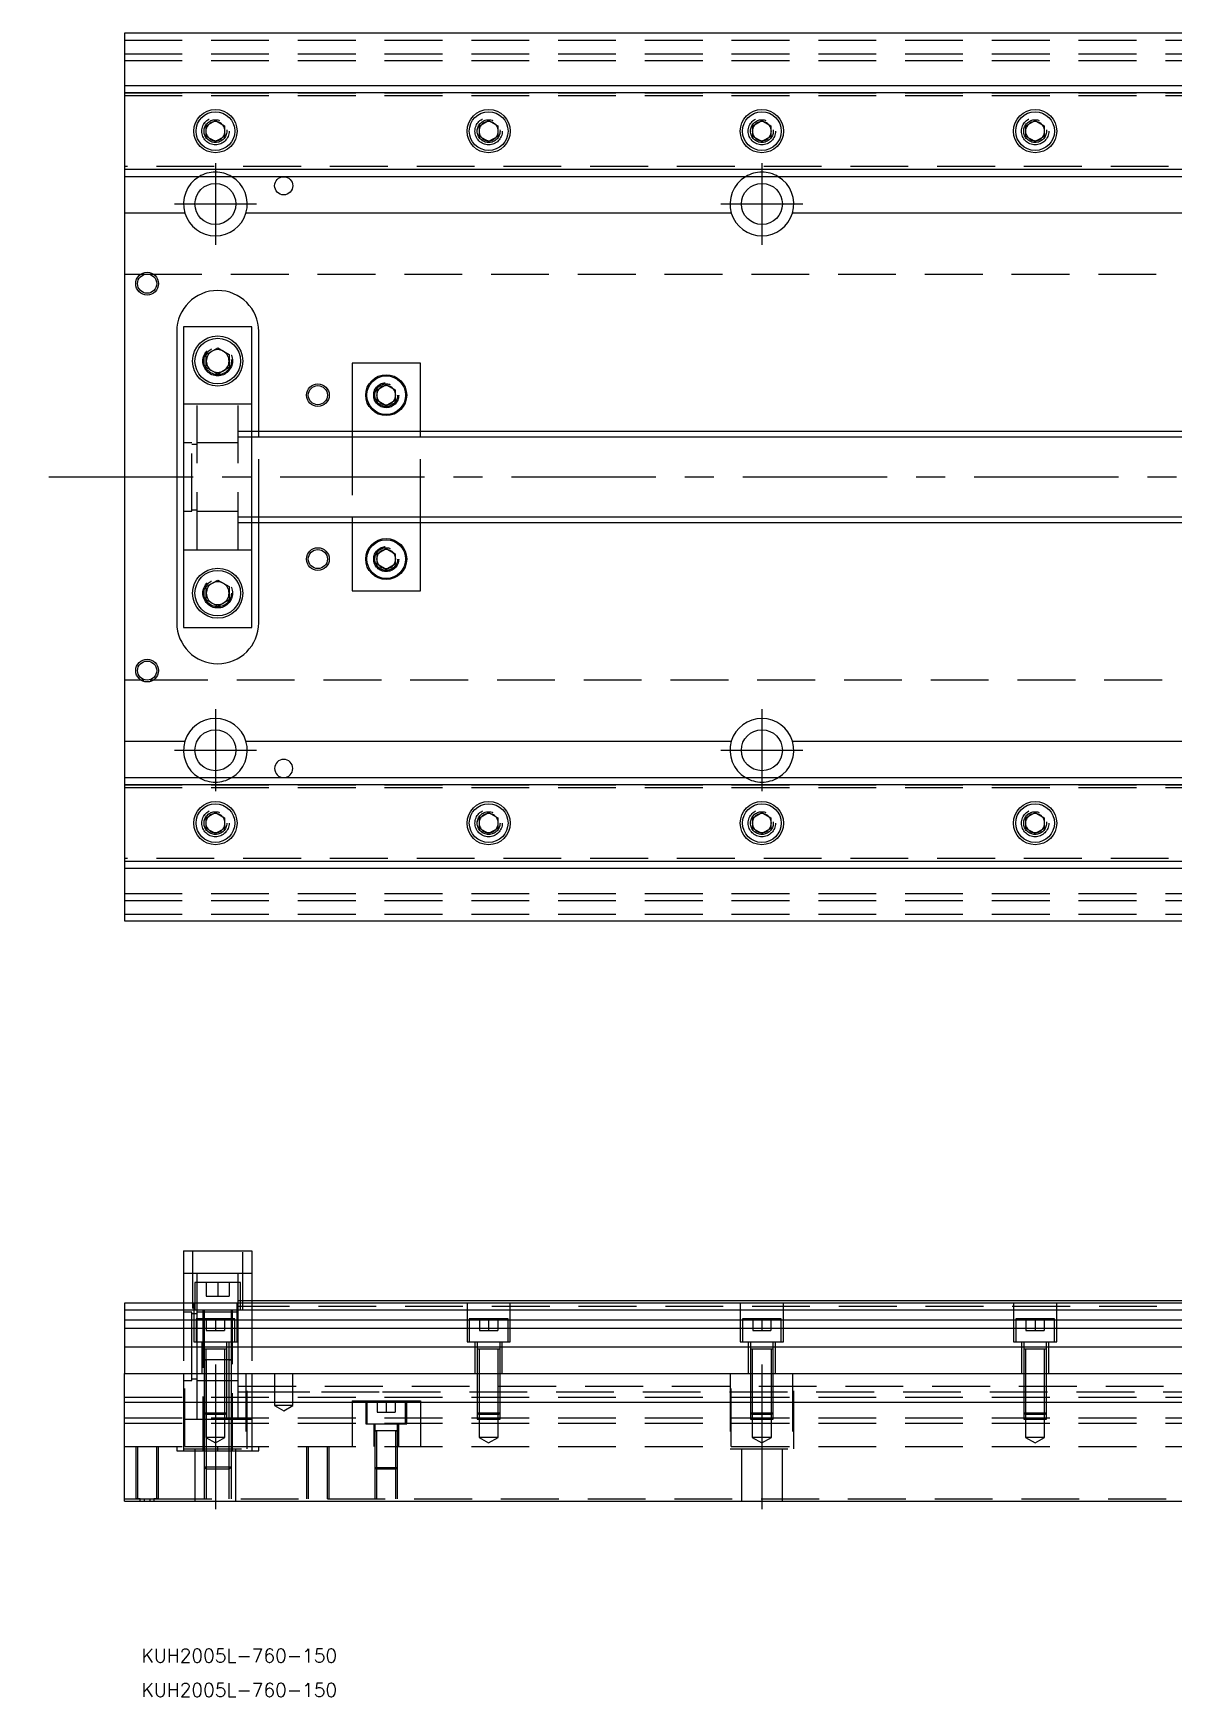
# Model space of a CAD drawing. Extents: x -20 to 992, y -268 to 102.
# Drawn here: x -20 to 230.4, y -267.9 to 97.5 of the extents above; entities that cross this region are included whole.
import ezdxf

# ---------------------------------------------------------------- set-up
doc = ezdxf.new("R2010")
doc.units = 0
doc.linetypes.add('CENTER', pattern=[50.8, 31.75, -6.35, 6.35, -6.35])
doc.linetypes.add('DASHED', pattern=[19.05, 12.7, -6.35])
doc.layers.get('0').update_dxf_attribs({"linetype": 'CONTINUOUS'})
doc.layers.add('CENTER', color=1, linetype='CENTER')
doc.styles.get("Standard").update_dxf_attribs({"font": 'txt.shx', "height": 3, "bigfont": 'bigfont.shx'})

# ---------------------------------------------------------------- blocks, each defined once
blk = doc.blocks.new('*U2')
at = {"color": 7, "linetype": 'CONTINUOUS'}
blk.add_text('KUH2005L-760-150', height=3, dxfattribs=at).set_placement((3.79, -267.91))
blk = doc.blocks.new('*U3')
at = {"color": 7, "linetype": 'CONTINUOUS'}
blk.add_text('KUH2005L-760-150', height=3, dxfattribs=at).set_placement((3.79, -260.38))

msp = doc.modelspace()

# ---------------------------------------------------------------- linework, layer by layer
at = {"color": 7, "linetype": 'CONTINUOUS'}
for p, q in [((0, 97.5), (0, 86)), ((305, 97.5), (0, 97.5)), ((0, 86), (0, 84.460392)), ((0, 86), (305, 86)), ((0, 84.460392), (0, 67.539608)), ((0, 84.460392), (305, 84.460392)), ((18, 77.1547), (20, 78.309402)), ((18, 74.8453), (18, 77.1547)), ((20, 78.309402), (22, 77.1547)), ((22, 77.1547), (22, 74.8453)), ((78, 77.1547), (80, 78.309402)), ((78, 74.8453), (78, 77.1547)), ((80, 78.309402), (82, 77.1547)), ((82, 77.1547), (82, 74.8453)), ((138, 77.1547), (140, 78.309402)), ((138, 74.8453), (138, 77.1547)), ((140, 78.309402), (142, 77.1547)), ((142, 77.1547), (142, 74.8453)), ((198, 77.1547), (200, 78.309402)), ((198, 74.8453), (198, 77.1547)), ((200, 78.309402), (202, 77.1547)), ((202, 77.1547), (202, 74.8453)), ((20, 73.690598), (18, 74.8453)), ((22, 74.8453), (20, 73.690598)), ((80, 73.690598), (78, 74.8453)), ((82, 74.8453), (80, 73.690598)), ((140, 73.690598), (138, 74.8453)), ((142, 74.8453), (140, 73.690598)), ((200, 73.690598), (198, 74.8453)), ((202, 74.8453), (200, 73.690598)), ((305, 67.539608), (0, 67.539608)), ((0, 67.539608), (0, 66)), ((305, 66), (0, 66)), ((0, 66), (0, 58)), ((13.291796, 58), (0, 58)), ((0, 58), (0, -58)), ((133.291796, 58), (26.708204, 58)), ((253.291796, 58), (146.708204, 58)), ((28, 33), (13, 33)), ((13, 33), (13, -33)), ((28, -33), (28, 33)), ((11.5, 32), (11.5, -32)), ((29.5, 10), (29.5, 32)), ((18, 26.943376), (20.5, 28.386752)), ((18, 24.056624), (18, 26.943376)), ((20.5, 28.386752), (23, 26.943376)), ((23, 26.943376), (23, 24.056624)), ((20.5, 22.613248), (18, 24.056624)), ((23, 24.056624), (20.5, 22.613248)), ((50, 25), (50, 10)), ((65, 25), (50, 25)), ((65, 10), (65, 25)), ((55.5, 19.1547), (57.5, 20.309402)), ((55.5, 16.8453), (55.5, 19.1547)), ((57.5, 20.309402), (59.5, 19.1547)), ((59.5, 19.1547), (59.5, 16.8453)), ((57.5, 15.690598), (55.5, 16.8453)), ((59.5, 16.8453), (57.5, 15.690598)), ((305, 10), (28, 10)), ((28, -10), (305, -10)), ((29.5, -32), (29.5, -10)), ((50, -10), (50, -25)), ((65, -25), (65, -10)), ((55.5, -16.8453), (57.5, -15.690598)), ((55.5, -19.1547), (55.5, -16.8453)), ((57.5, -15.690598), (59.5, -16.8453)), ((59.5, -16.8453), (59.5, -19.1547)), ((57.5, -20.309402), (55.5, -19.1547)), ((59.5, -19.1547), (57.5, -20.309402)), ((18, -24.056624), (20.5, -22.613248)), ((18, -26.943376), (18, -24.056624)), ((20.5, -22.613248), (23, -24.056624)), ((23, -24.056624), (23, -26.943376)), ((50, -25), (65, -25)), ((20.5, -28.386752), (18, -26.943376)), ((23, -26.943376), (20.5, -28.386752)), ((13, -33), (28, -33)), ((0, -58), (0, -66)), ((0, -58), (13.291796, -58)), ((26.708204, -58), (133.291796, -58)), ((146.708204, -58), (253.291796, -58)), ((0, -66), (0, -67.539608)), ((0, -66), (305, -66)), ((0, -67.539608), (305, -67.539608)), ((0, -67.539608), (0, -84.460392)), ((18, -74.8453), (20, -73.690598)), ((18, -77.1547), (18, -74.8453)), ((20, -73.690598), (22, -74.8453)), ((22, -74.8453), (22, -77.1547)), ((78, -74.8453), (80, -73.690598)), ((78, -77.1547), (78, -74.8453)), ((80, -73.690598), (82, -74.8453)), ((82, -74.8453), (82, -77.1547)), ((138, -74.8453), (140, -73.690598)), ((138, -77.1547), (138, -74.8453)), ((140, -73.690598), (142, -74.8453)), ((142, -74.8453), (142, -77.1547)), ((198, -74.8453), (200, -73.690598)), ((198, -77.1547), (198, -74.8453)), ((200, -73.690598), (202, -74.8453)), ((202, -74.8453), (202, -77.1547)), ((20, -78.309402), (18, -77.1547)), ((22, -77.1547), (20, -78.309402)), ((80, -78.309402), (78, -77.1547)), ((82, -77.1547), (80, -78.309402)), ((140, -78.309402), (138, -77.1547)), ((142, -77.1547), (140, -78.309402)), ((200, -78.309402), (198, -77.1547)), ((202, -77.1547), (200, -78.309402)), ((305, -84.460392), (0, -84.460392)), ((0, -84.460392), (0, -86)), ((305, -86), (0, -86)), ((0, -86), (0, -97.5)), ((0, -97.5), (305, -97.5)), ((13, -169.93), (28, -169.93)), ((13, -169.93), (13, -181.43)), ((28, -169.93), (28, -181.43)), ((0, -181.43), (0, -182.969608)), ((305.5, -181.43), (0, -181.43)), ((305.5, -180.93), (28, -180.93)), ((305.5, -182.969608), (0, -182.969608)), ((0, -182.969608), (0, -185.090392)), ((0, -185.090392), (305.5, -185.090392)), ((0, -185.090392), (0, -187.000532)), ((305.5, -187.000532), (0, -187.000532)), ((0, -187.000532), (0, -191.111934)), ((0, -191.111934), (0, -196.93)), ((305.5, -191.111934), (0, -191.111934)), ((0, -196.93), (760, -196.93)), ((0, -203.23), (0, -196.93)), ((17.9, -193.93), (17.499994, -193.93)), ((22.5, -193.93), (22.1, -193.93)), ((23.500006, -193.93), (22.5, -193.93)), ((0, -203.23), (760, -203.23)), ((0, -206.63), (0, -203.23)), ((0, -224.93), (0, -206.63)), ((0, -224.93), (760, -224.93))]:
    msp.add_line(p, q, dxfattribs=at)
at = {"color": 3, "linetype": 'DASHED'}
for p, q in [((0, 96), (760, 96)), ((0, 93), (760, 93)), ((0, 91.5), (760, 91.5)), ((0, 84.403994), (305.5, 84.403994)), ((0, 83.8), (305.5, 83.8)), ((22.483582, 76.286038), (22.5, 76)), ((82.483582, 76.286038), (82.5, 76)), ((142.483582, 76.286038), (142.5, 76)), ((202.483582, 76.286038), (202.5, 76)), ((305.5, 68.2), (0, 68.2)), ((305.5, 67.596006), (0, 67.596006)), ((4.359688, 44.5), (0, 44.5)), ((760, 44.5), (5.640312, 44.5)), ((23.477798, 25.864306), (23.5, 25.5)), ((16, 16), (13, 16)), ((16, -16), (16, 16)), ((25, 16), (16, 16)), ((25, -16), (25, 16)), ((28, 16), (25, 16)), ((55, 18), (55.012884, 18.253488)), ((14.85, 7.5), (13, 7.5)), ((14.85, -7.5), (14.85, 7.5)), ((25, 7.5), (16, 7.5)), ((28, 10), (25, 10)), ((28, 8.75), (25, 8.75)), ((29.5, 8.75), (29.5, 10)), ((29.5, -8.75), (29.5, 8.75)), ((50, 10), (50, 8.75)), ((50, 8.75), (50, -8.75)), ((65, 8.75), (65, 10)), ((65, -8.75), (65, 8.75)), ((16, 7.15), (14.85, 7.15)), ((14.85, -7.15), (16, -7.15)), ((13, -7.5), (14.85, -7.5)), ((16, -7.5), (25, -7.5)), ((25, -8.75), (28, -8.75)), ((25, -10), (28, -10)), ((29.5, -10), (29.5, -8.75)), ((50, -8.75), (50, -10)), ((65, -10), (65, -8.75)), ((13, -16), (16, -16)), ((16, -16), (25, -16)), ((25, -16), (28, -16)), ((55, -18), (55.012884, -17.746512)), ((17.5, -25.5), (17.520026, -25.153944)), ((0, -44.5), (4.359688, -44.5)), ((5.640312, -44.5), (760, -44.5)), ((0, -67.596006), (305.5, -67.596006)), ((0, -68.2), (305.5, -68.2)), ((17.5, -76), (17.534018, -75.588984)), ((77.5, -76), (77.534018, -75.588984)), ((142.483582, -75.713962), (142.5, -76)), ((202.483582, -75.713962), (202.5, -76)), ((305.5, -83.8), (0, -83.8)), ((305.5, -84.403994), (0, -84.403994)), ((0, -91.5), (760, -91.5)), ((0, -93), (760, -93)), ((0, -96), (760, -96)), ((15, -169.93), (15, -182.93)), ((26, -182.93), (26, -169.93)), ((16, -174.93), (13, -174.93)), ((16, -176.93), (16, -174.93)), ((25, -174.93), (16, -174.93)), ((25, -176.93), (25, -174.93)), ((28, -174.93), (25, -174.93)), ((25.5, -176.93), (15.5, -176.93)), ((15.5, -176.93), (15.5, -181.43)), ((16, -181.43), (16, -176.93)), ((18, -176.93), (18, -179.93)), ((20.5, -176.93), (20.5, -179.93)), ((23, -176.93), (23, -179.93)), ((25, -181.43), (25, -176.93)), ((25.5, -181.43), (25.5, -176.93)), ((13, -181.43), (13, -196.93)), ((15.25, -181.43), (15.25, -189.93)), ((15.5, -181.43), (15.5, -182.93)), ((16, -182.969608), (16, -181.43)), ((18, -179.93), (20.5, -179.93)), ((20.5, -179.93), (23, -179.93)), ((24.75, -189.93), (24.75, -181.43)), ((25.5, -180.93), (25, -180.93)), ((25, -182.969608), (25, -181.43)), ((703, -182.18), (25, -182.18)), ((28, -180.93), (25.5, -180.93)), ((25.5, -182.93), (25.5, -181.43)), ((28, -181.43), (28, -196.93)), ((75.25, -181.43), (75.25, -189.93)), ((84.75, -189.93), (84.75, -181.43)), ((135.25, -181.43), (135.25, -189.93)), ((144.75, -189.93), (144.75, -181.43)), ((195.25, -181.43), (195.25, -189.93)), ((204.75, -189.93), (204.75, -181.43)), ((14.85, -183.43), (13, -183.43)), ((14.85, -190.93), (14.85, -183.43)), ((16, -183.78), (14.85, -183.78)), ((15, -182.93), (26, -182.93)), ((24.25, -184.93), (15.75, -184.93)), ((15.75, -184.93), (15.75, -189.93)), ((16, -184.93), (16, -182.969608)), ((17.5, -183.43), (16, -183.43)), ((16, -189.93), (16, -184.93)), ((17.25, -182.93), (17.25, -213.93)), ((17.5, -182.93), (17.5, -184.93)), ((23.5, -183.43), (17.5, -183.43)), ((17.5, -184.93), (17.5, -189.93)), ((18, -184.93), (18, -187.43)), ((20, -184.93), (20, -187.43)), ((22, -184.93), (22, -187.43)), ((23.5, -184.93), (23.5, -182.93)), ((25, -183.43), (23.5, -183.43)), ((23.5, -189.93), (23.5, -184.93)), ((23.75, -213.93), (23.75, -182.93)), ((24.25, -189.93), (24.25, -184.93)), ((25, -190.93), (25, -182.969608)), ((84.25, -184.93), (75.75, -184.93)), ((75.75, -184.93), (75.75, -189.93)), ((78, -184.93), (78, -187.43)), ((80, -184.93), (80, -187.43)), ((82, -184.93), (82, -187.43)), ((84.25, -189.93), (84.25, -184.93)), ((144.25, -184.93), (135.75, -184.93)), ((135.75, -184.93), (135.75, -189.93)), ((138, -184.93), (138, -187.43)), ((140, -184.93), (140, -187.43)), ((142, -184.93), (142, -187.43)), ((144.25, -189.93), (144.25, -184.93)), ((204.25, -184.93), (195.75, -184.93)), ((195.75, -184.93), (195.75, -189.93)), ((198, -184.93), (198, -187.43)), ((200, -184.93), (200, -187.43)), ((202, -184.93), (202, -187.43)), ((204.25, -189.93), (204.25, -184.93)), ((15.25, -189.93), (24.75, -189.93)), ((16, -190.93), (16, -189.93)), ((17, -189.93), (17, -196.93)), ((17.5, -189.93), (17.5, -191.53)), ((18, -187.43), (20, -187.43)), ((20, -187.43), (22, -187.43)), ((22.5, -191.53), (22.5, -189.93)), ((23, -196.93), (23, -189.93)), ((23.5, -193.93), (23.5, -189.93)), ((75.25, -189.93), (84.75, -189.93)), ((77, -189.93), (77, -196.93)), ((77.5, -189.93), (77.5, -191.53)), ((78, -187.43), (80, -187.43)), ((80, -187.43), (82, -187.43)), ((82.5, -191.53), (82.5, -189.93)), ((83, -196.93), (83, -189.93)), ((135.25, -189.93), (144.75, -189.93)), ((137, -189.93), (137, -196.93)), ((137.5, -189.93), (137.5, -191.53)), ((138, -187.43), (140, -187.43)), ((140, -187.43), (142, -187.43)), ((142.5, -191.53), (142.5, -189.93)), ((143, -196.93), (143, -189.93)), ((195.25, -189.93), (204.75, -189.93)), ((197, -189.93), (197, -196.93)), ((197.5, -189.93), (197.5, -191.53)), ((198, -187.43), (200, -187.43)), ((200, -187.43), (202, -187.43)), ((202.5, -191.53), (202.5, -189.93)), ((203, -196.93), (203, -189.93)), ((14.85, -196.93), (14.85, -190.93)), ((16, -196.93), (16, -190.93)), ((17.5, -191.525), (17.5, -191.53)), ((17.757468, -191.53), (17.5, -191.53)), ((17.5, -191.53), (17.5, -191.535)), ((17.5, -191.53), (17.5, -196.92998)), ((22.242552, -191.53), (17.757468, -191.53)), ((17.9, -191.53), (17.9, -196.92998)), ((22.1, -196.92998), (22.1, -191.53)), ((22.5, -191.53), (22.242552, -191.53)), ((22.5, -191.53), (22.5, -191.525)), ((22.5, -191.535), (22.5, -191.53)), ((22.5, -196.92998), (22.5, -191.53)), ((25, -196.93), (25, -190.93)), ((77.5, -191.525), (77.5, -191.53)), ((77.757468, -191.53), (77.5, -191.53)), ((77.5, -191.53), (77.5, -191.535)), ((77.5, -191.53), (77.5, -196.92998)), ((82.242552, -191.53), (77.757468, -191.53)), ((77.9, -191.53), (77.9, -196.92998)), ((82.1, -196.92998), (82.1, -191.53)), ((82.5, -191.53), (82.242552, -191.53)), ((82.5, -191.53), (82.5, -191.525)), ((82.5, -191.535), (82.5, -191.53)), ((82.5, -196.92998), (82.5, -191.53)), ((137.5, -191.525), (137.5, -191.53)), ((137.757468, -191.53), (137.5, -191.53)), ((137.5, -191.53), (137.5, -191.535)), ((137.5, -191.53), (137.5, -196.92998)), ((142.242552, -191.53), (137.757468, -191.53)), ((137.9, -191.53), (137.9, -196.92998)), ((142.1, -196.92998), (142.1, -191.53)), ((142.5, -191.53), (142.242552, -191.53)), ((142.5, -191.53), (142.5, -191.525)), ((142.5, -191.535), (142.5, -191.53)), ((142.5, -196.92998), (142.5, -191.53)), ((197.5, -191.525), (197.5, -191.53)), ((197.757468, -191.53), (197.5, -191.53)), ((197.5, -191.53), (197.5, -191.535)), ((197.5, -191.53), (197.5, -196.92998)), ((202.242552, -191.53), (197.757468, -191.53)), ((197.9, -191.53), (197.9, -196.92998)), ((202.1, -196.92998), (202.1, -191.53)), ((202.5, -191.53), (202.242552, -191.53)), ((202.5, -191.53), (202.5, -191.525)), ((202.5, -191.535), (202.5, -191.53)), ((202.5, -196.92998), (202.5, -191.53)), ((13, -196.93), (13, -203.23)), ((13, -196.93), (13, -213.43)), ((13.291796, -212.93), (13.291796, -196.93)), ((14.85, -198.43), (14.85, -196.93)), ((16, -203.23), (16, -196.93)), ((17.5, -193.93), (17.84965, -193.93)), ((17.849602, -193.93), (17.5, -193.93)), ((17.5, -196.93), (17.5, -203.23)), ((17.500006, -196.93), (17.500006, -203.23)), ((17.899998, -193.93), (17.849602, -193.93)), ((22.10048, -193.93), (17.899998, -193.93)), ((17.9, -196.93), (17.9, -203.23)), ((18, -193.93), (18, -196.92998)), ((18, -196.93), (18, -203.93)), ((22.1, -203.23), (22.1, -196.93)), ((22.500272, -193.93), (22.10048, -193.93)), ((22.499994, -203.23), (22.499994, -196.93)), ((22.5, -203.23), (22.5, -196.93)), ((23.15035, -193.93), (22.500272, -193.93)), ((23, -203.23), (23, -196.93002)), ((23.150204, -193.93), (23.5, -193.93)), ((23.5, -193.93), (23.15035, -193.93)), ((23.5, -193.93), (23.5, -193.925)), ((23.5, -196.93), (23.5, -193.93)), ((23.5, -193.935), (23.5, -193.93)), ((23.5, -203.23), (23.5, -196.93)), ((25, -203.23), (25, -196.93)), ((26.708204, -196.93), (26.708204, -212.93)), ((27, -213.43), (27, -196.93)), ((28, -196.93), (28, -203.23)), ((33, -196.93), (33, -203.93)), ((37, -203.93), (37, -196.93)), ((77.5, -196.93), (77.5, -203.23)), ((77.500006, -196.93), (77.500006, -203.23)), ((77.9, -196.93), (77.9, -203.23)), ((82.1, -203.23), (82.1, -196.93)), ((82.499994, -203.23), (82.499994, -196.93)), ((82.5, -203.23), (82.5, -196.93)), ((133, -196.93), (133, -213.43)), ((133.291796, -212.93), (133.291796, -196.93)), ((137.5, -196.93), (137.5, -203.23)), ((137.500006, -196.93), (137.500006, -203.23)), ((137.9, -196.93), (137.9, -203.23)), ((142.1, -203.23), (142.1, -196.93)), ((142.499994, -203.23), (142.499994, -196.93)), ((142.5, -203.23), (142.5, -196.93)), ((146.708204, -196.93), (146.708204, -212.93)), ((147, -213.43), (147, -196.93)), ((197.5, -196.93), (197.5, -203.23)), ((197.500006, -196.93), (197.500006, -203.23)), ((197.9, -196.93), (197.9, -203.23)), ((202.1, -203.23), (202.1, -196.93)), ((202.499994, -203.23), (202.499994, -196.93)), ((202.5, -203.23), (202.5, -196.93)), ((13, -198.43), (14.85, -198.43)), ((14.85, -198.08), (16, -198.08)), ((16, -198.43), (17.5, -198.43)), ((17.5, -198.43), (17.9, -198.43)), ((17.9, -198.43), (18, -198.43)), ((18, -198.43), (22.1, -198.43)), ((22.1, -198.43), (22.5, -198.43)), ((22.5, -198.43), (23, -198.43)), ((23, -198.43), (23.5, -198.43)), ((23.5, -198.43), (25, -198.43)), ((25, -199.68), (703, -199.68)), ((25, -200.93), (28, -200.93)), ((28, -200.93), (43.291796, -200.93)), ((43.291796, -200.93), (56.708204, -200.93)), ((56.708204, -200.93), (345, -200.93)), ((77.5, -200.93), (77.9, -200.93)), ((77.9, -200.93), (82.1, -200.93)), ((82.1, -200.93), (82.5, -200.93)), ((137.5, -200.93), (137.9, -200.93)), ((137.9, -200.93), (142.1, -200.93)), ((142.1, -200.93), (142.5, -200.93)), ((197.5, -200.93), (197.9, -200.93)), ((197.9, -200.93), (202.1, -200.93)), ((202.1, -200.93), (202.5, -200.93)), ((0, -202.08), (760, -202.08)), ((13, -203.23), (13, -206.63)), ((16, -206.63), (16, -203.23)), ((17.5, -203.23), (17.5, -205.53)), ((17.500006, -203.23), (17.500006, -205.530006)), ((17.9, -203.23), (17.9, -205.93)), ((18, -203.93002), (18, -205.93)), ((22.1, -205.93), (22.1, -203.23)), ((22.499994, -205.530006), (22.499994, -203.23)), ((22.5, -205.53), (22.5, -203.23)), ((23, -206.63), (23, -203.23)), ((23.5, -206.63), (23.5, -203.23)), ((25, -206.63), (25, -203.23)), ((28, -203.23), (28, -206.63)), ((37, -203.93), (33, -203.93)), ((37, -203.93), (33, -203.93)), ((33, -203.93), (35, -205.0847)), ((35, -205.0847), (37, -203.93)), ((35, -205.0847), (37, -203.93)), ((50, -202.93), (56.708204, -202.93)), ((50, -202.93), (50, -203.23)), ((50, -203.23), (50, -206.63)), ((53, -202.93), (53, -207.93)), ((53.25, -202.93), (53.25, -203.23)), ((53.25, -203.23), (53.25, -206.63)), ((55.5, -202.93), (55.5, -205.43)), ((56.708204, -202.93), (65, -202.93)), ((57.5, -202.93), (57.5, -205.43)), ((59.5, -202.93), (59.5, -205.43)), ((61.75, -203.23), (61.75, -202.93)), ((61.75, -206.63), (61.75, -203.23)), ((62, -207.93), (62, -202.93)), ((65, -202.93), (65, -203.23)), ((65, -203.23), (65, -206.63)), ((77.5, -203.23), (77.5, -205.53)), ((77.500006, -203.23), (77.500006, -205.530006)), ((77.9, -203.23), (77.9, -205.93)), ((82.1, -205.93), (82.1, -203.23)), ((82.499994, -205.530006), (82.499994, -203.23)), ((82.5, -205.53), (82.5, -203.23)), ((137.5, -203.23), (137.5, -205.53)), ((137.500006, -203.23), (137.500006, -205.530006)), ((137.9, -203.23), (137.9, -205.93)), ((142.1, -205.93), (142.1, -203.23)), ((142.499994, -205.530006), (142.499994, -203.23)), ((142.5, -205.53), (142.5, -203.23)), ((197.5, -203.23), (197.5, -205.53)), ((197.500006, -203.23), (197.500006, -205.530006)), ((197.9, -203.23), (197.9, -205.93)), ((202.1, -205.93), (202.1, -203.23)), ((202.499994, -205.530006), (202.499994, -203.23)), ((202.5, -205.53), (202.5, -203.23)), ((0, -206.63), (760, -206.63)), ((0, -207.78), (760, -207.78)), ((13, -206.63), (13, -213.93)), ((13, -206.93), (16, -206.93)), ((16, -206.93), (16, -206.63)), ((16, -206.93), (17.500006, -206.93)), ((17.5, -205.53), (22.5, -205.53)), ((17.5, -205.53), (17.9, -205.93)), ((17.5, -206.93002), (17.5, -213.92998)), ((17.500006, -205.53002), (17.500006, -206.63)), ((17.500006, -206.63), (17.500006, -206.93)), ((17.500006, -206.93), (22.499994, -206.93)), ((22.1, -205.93), (17.9, -205.93)), ((17.9, -205.93002), (17.9, -206.93)), ((17.9, -206.93), (17.9, -210.93)), ((18, -205.93), (18, -206.63)), ((18, -206.63), (18, -206.93)), ((18, -206.93), (18, -213.92998)), ((22.1, -205.93), (22.5, -205.53)), ((22.1, -206.93), (22.1, -205.93002)), ((22.1, -210.93), (22.1, -206.93)), ((22.499994, -206.63), (22.499994, -205.53002)), ((22.499994, -206.93), (22.499994, -206.63)), ((22.499994, -206.93), (23, -206.93)), ((23, -213.92998), (23, -206.63)), ((23, -206.93), (23.5, -206.93)), ((23.5, -213.92998), (23.5, -206.63)), ((23.5, -206.93), (25, -206.93)), ((25, -206.93), (25, -206.63)), ((25, -206.93), (28, -206.93)), ((28, -206.63), (28, -213.93)), ((50, -206.63), (50, -212.93)), ((53, -207.93), (62, -207.93)), ((53.25, -206.63), (53.25, -207.93)), ((54.75, -207.93), (54.75, -212.93)), ((55, -207.93), (55, -209.53)), ((55.5, -205.43), (57.5, -205.43)), ((57.5, -205.43), (59.5, -205.43)), ((60, -209.53), (60, -207.93)), ((60.25, -212.93), (60.25, -207.93)), ((61.75, -207.93), (61.75, -206.63)), ((65, -206.63), (65, -212.93)), ((77.5, -205.53), (82.5, -205.53)), ((77.5, -205.53), (77.9, -205.93)), ((77.500006, -205.53002), (77.500006, -206.63)), ((77.500006, -206.63), (77.500006, -206.93)), ((77.500006, -206.93), (82.499994, -206.93)), ((82.1, -205.93), (77.9, -205.93)), ((77.9, -205.93002), (77.9, -206.93)), ((77.9, -206.93), (77.9, -210.93)), ((82.1, -205.93), (82.5, -205.53)), ((82.1, -206.93), (82.1, -205.93002)), ((82.1, -210.93), (82.1, -206.93)), ((82.499994, -206.63), (82.499994, -205.53002)), ((82.499994, -206.93), (82.499994, -206.63)), ((137.5, -205.53), (142.5, -205.53)), ((137.5, -205.53), (137.9, -205.93)), ((137.500006, -205.53002), (137.500006, -206.63)), ((137.500006, -206.63), (137.500006, -206.93)), ((137.500006, -206.93), (142.499994, -206.93)), ((142.1, -205.93), (137.9, -205.93)), ((137.9, -205.93002), (137.9, -206.93)), ((137.9, -206.93), (137.9, -210.93)), ((142.1, -205.93), (142.5, -205.53)), ((142.1, -206.93), (142.1, -205.93002)), ((142.1, -210.93), (142.1, -206.93)), ((142.499994, -206.63), (142.499994, -205.53002)), ((142.499994, -206.93), (142.499994, -206.63)), ((197.5, -205.53), (202.5, -205.53)), ((197.5, -205.53), (197.9, -205.93)), ((197.500006, -205.53002), (197.500006, -206.63)), ((197.500006, -206.63), (197.500006, -206.93)), ((197.500006, -206.93), (202.499994, -206.93)), ((202.1, -205.93), (197.9, -205.93)), ((197.9, -205.93002), (197.9, -206.93)), ((197.9, -206.93), (197.9, -210.93)), ((202.1, -205.93), (202.5, -205.53)), ((202.1, -206.93), (202.1, -205.93002)), ((202.1, -210.93), (202.1, -206.93)), ((202.499994, -206.63), (202.499994, -205.53002)), ((202.499994, -206.93), (202.499994, -206.63)), ((22.1, -210.93), (17.9, -210.93)), ((17.9, -210.93), (20, -212.142436)), ((20, -212.142436), (22.1, -210.93)), ((60.000006, -209.53), (54.999994, -209.53)), ((56.708204, -209.53), (54.999994, -209.53)), ((55, -209.525), (55, -209.53)), ((55, -209.53), (55.257448, -209.53)), ((55.257468, -209.53), (55, -209.53)), ((55, -209.53), (55, -212.92998)), ((55, -209.53), (55, -209.535)), ((56.70803, -209.53), (55.257468, -209.53)), ((55.4, -209.53), (55.4, -212.92998)), ((59.742552, -209.53), (56.70803, -209.53)), ((59.6, -212.92998), (59.6, -209.53)), ((60, -209.53), (59.742552, -209.53)), ((59.742602, -209.53), (60, -209.53)), ((60, -209.53), (60, -209.525)), ((60, -212.92998), (60, -209.53)), ((60, -209.535), (60, -209.53)), ((82.1, -210.93), (77.9, -210.93)), ((77.9, -210.93), (80, -212.142436)), ((80, -212.142436), (82.1, -210.93)), ((142.1, -210.93), (137.9, -210.93)), ((137.9, -210.93), (140, -212.142436)), ((140, -212.142436), (142.1, -210.93)), ((202.1, -210.93), (197.9, -210.93)), ((197.9, -210.93), (200, -212.142436)), ((200, -212.142436), (202.1, -210.93)), ((0, -212.93), (433.291796, -212.93)), ((2.500006, -212.93), (2.500006, -224.43)), ((2.9, -212.93), (7.1, -212.93)), ((2.9, -212.93), (2.9, -224.43)), ((7.1, -224.43), (7.1, -212.93)), ((7.499994, -224.43), (7.499994, -212.93)), ((11.5, -212.93), (11.5, -213.93)), ((11.5, -213.93), (20.5, -213.93)), ((13, -213.43), (27, -213.43)), ((13.291796, -212.93), (26.708204, -212.93)), ((15.5, -213.43), (15.5, -224.93)), ((17.5, -213.93), (17.5, -217.43)), ((17.500006, -213.93), (17.500006, -217.430006)), ((18, -213.93), (18, -217.93)), ((20.5, -213.93), (20.5, -212.93)), ((20.5, -213.93), (20.5, -212.93)), ((20.5, -213.93), (29.5, -213.93)), ((23, -217.93), (23, -213.93)), ((23.499994, -217.430006), (23.499994, -213.93)), ((23.5, -217.43), (23.5, -213.93)), ((24.5, -224.93), (24.5, -213.43)), ((29.5, -213.93), (29.5, -212.93)), ((40.000006, -212.93), (40.000006, -224.43)), ((40.4, -212.93), (40.4, -224.43)), ((44.6, -224.43), (44.6, -212.93)), ((44.999994, -224.43), (44.999994, -212.93)), ((55, -212.93), (55, -217.53)), ((55.000006, -212.93), (55.000006, -217.530006)), ((55.4, -212.93), (55.4, -217.93)), ((59.6, -217.93), (59.6, -212.93)), ((59.999994, -217.530006), (59.999994, -212.93)), ((60, -217.53), (60, -212.93)), ((133, -213.43), (147, -213.43)), ((133.291796, -212.93), (146.708204, -212.93)), ((135.5, -213.43), (135.5, -224.93)), ((144.5, -224.93), (144.5, -213.43)), ((17.5, -217.43), (23.5, -217.43)), ((17.5, -217.43), (18, -217.93)), ((17.500006, -217.43002), (17.500006, -224.43)), ((23, -217.93), (18, -217.93)), ((18, -217.93002), (18, -224.43)), ((23, -217.93), (23.5, -217.43)), ((23, -224.43), (23, -217.93002)), ((23.499994, -224.43), (23.499994, -217.43002)), ((55, -217.53), (60, -217.53)), ((55, -217.53), (55.4, -217.93)), ((55.000006, -217.53002), (55.000006, -224.43)), ((59.6, -217.93), (55.4, -217.93)), ((55.4, -217.93002), (55.4, -224.43)), ((59.6, -217.93), (60, -217.53)), ((59.6, -224.43), (59.6, -217.93002)), ((59.999994, -224.43), (59.999994, -217.53002)), ((0, -224.43), (3.500008, -224.43)), ((3.500008, -224.43), (2.500006, -224.43)), ((3.500008, -224.93), (3.500008, -224.43)), ((3.500008, -224.43), (4.359688, -224.43)), ((4.359688, -224.43), (5.640312, -224.43)), ((4.359688, -224.43), (4.359688, -224.93)), ((5.640312, -224.93), (5.640312, -224.43)), ((5.640312, -224.43), (6.499992, -224.43)), ((7.499994, -224.43), (6.499992, -224.43)), ((6.499992, -224.43), (6.499992, -224.93)), ((6.499992, -224.43), (760, -224.43))]:
    msp.add_line(p, q, dxfattribs=at)
at = {"color": 3, "linetype": 'CONTINUOUS'}
for p, q in [((305, 8.75), (28, 8.75)), ((28, -8.75), (305, -8.75))]:
    msp.add_line(p, q, dxfattribs=at)
at = {"color": 7, "linetype": 'CONTINUOUS'}
for centre, radius in [((20, 76), 4.75), ((80, 76), 4.75), ((140, 76), 4.75), ((200, 76), 4.75), ((20, 76), 4.25), ((80, 76), 4.25), ((140, 76), 4.25), ((200, 76), 4.25), ((35, 64), 2), ((20, 60), 4.5), ((140, 60), 4.5), ((5, 42.5), 2.1), ((20.5, 25.5), 5.5), ((20.5, 25.5), 5), ((57.5, 18), 4.5), ((57.5, 18), 4.25), ((42.5, 18), 2.1), ((57.5, -18), 4.5), ((57.5, -18), 4.25), ((42.5, -18), 2.1), ((20.5, -25.5), 5.5), ((20.5, -25.5), 5), ((5, -42.5), 2.1), ((20, -60), 4.5), ((140, -60), 4.5), ((20, -76), 4.75), ((20, -76), 4.25), ((80, -76), 4.75), ((80, -76), 4.25), ((140, -76), 4.75), ((140, -76), 4.25), ((200, -76), 4.75), ((200, -76), 4.25)]:
    msp.add_circle(centre, radius, dxfattribs=at)
at = {"color": 3, "linetype": 'DASHED'}
for centre, radius in [((20, 76), 3), ((20, 76), 2.5), ((80, 76), 3), ((80, 76), 2.5), ((140, 76), 3), ((140, 76), 2.5), ((200, 76), 3), ((200, 76), 2.5), ((20.5, 25.5), 3.25), ((20.5, 25.5), 3), ((57.5, 18), 2.75), ((57.5, 18), 2.5), ((57.5, -18), 2.75), ((57.5, -18), 2.5), ((20.5, -25.5), 3.25), ((20.5, -25.5), 3), ((20, -76), 3), ((80, -76), 3), ((140, -76), 3), ((200, -76), 3), ((20, -76), 2.5), ((80, -76), 2.5), ((140, -76), 2.5), ((200, -76), 2.5)]:
    msp.add_circle(centre, radius, dxfattribs=at)
at = {"color": 3, "linetype": 'CONTINUOUS'}
for centre in [(5, 42.5), (42.5, 18), (42.5, -18), (5, -42.5)]:
    msp.add_circle(centre, 2.5, dxfattribs=at)
at = {"color": 7, "linetype": 'CONTINUOUS'}
for centre, radius, start, end in [((20, 76), 2.1, 137.75279, 162.24721), ((20, 76), 2.1, 102.24721, 137.75279), ((20, 76), 2.1, 77.75279, 102.24721), ((20, 76), 2.1, 42.24721, 77.75279), ((20, 76), 2.1, 17.75279, 42.24721), ((80, 76), 2.1, 137.75279, 162.24721), ((80, 76), 2.1, 102.24721, 137.75279), ((80, 76), 2.1, 77.75279, 102.24721), ((80, 76), 2.1, 42.24721, 77.75279), ((80, 76), 2.1, 17.75279, 42.24721), ((140, 76), 2.1, 137.75279, 162.24721), ((140, 76), 2.1, 102.24721, 137.75279), ((140, 76), 2.1, 77.75279, 102.24721), ((140, 76), 2.1, 42.24721, 77.75279), ((140, 76), 2.1, 17.75279, 42.24721), ((200, 76), 2.1, 137.75279, 162.24721), ((200, 76), 2.1, 102.24721, 137.75279), ((200, 76), 2.1, 77.75279, 102.24721), ((200, 76), 2.1, 42.24721, 77.75279), ((200, 76), 2.1, 17.75279, 42.24721), ((20, 76), 2.1, 162.24721, 180), ((20, 76), 2.1, 180, 197.75279), ((20, 76), 2.1, 197.75279, 222.24721), ((20, 76), 2.1, 222.24721, 257.75279), ((20, 76), 2.1, 257.75279, 282.24721), ((20, 76), 2.1, 282.24721, 317.75279), ((20, 76), 2.1, 317.75279, 342.24721), ((20, 76), 2.1, 342.24721, 17.75279), ((80, 76), 2.1, 162.24721, 180), ((80, 76), 2.1, 180, 197.75279), ((80, 76), 2.1, 197.75279, 222.24721), ((80, 76), 2.1, 222.24721, 257.75279), ((80, 76), 2.1, 257.75279, 282.24721), ((80, 76), 2.1, 282.24721, 317.75279), ((80, 76), 2.1, 317.75279, 342.24721), ((80, 76), 2.1, 342.24721, 17.75279), ((140, 76), 2.1, 162.24721, 180), ((140, 76), 2.1, 180, 197.75279), ((140, 76), 2.1, 197.75279, 222.24721), ((140, 76), 2.1, 222.24721, 257.75279), ((140, 76), 2.1, 257.75279, 282.24721), ((140, 76), 2.1, 282.24721, 317.75279), ((140, 76), 2.1, 317.75279, 342.24721), ((140, 76), 2.1, 342.24721, 17.75279), ((200, 76), 2.1, 162.24721, 180), ((200, 76), 2.1, 180, 197.75279), ((200, 76), 2.1, 197.75279, 222.24721), ((200, 76), 2.1, 222.24721, 257.75279), ((200, 76), 2.1, 257.75279, 282.24721), ((200, 76), 2.1, 282.24721, 317.75279), ((200, 76), 2.1, 317.75279, 342.24721), ((200, 76), 2.1, 342.24721, 17.75279), ((20, 60), 7, 121.002719, 196.60155), ((20, 60), 7, 343.39845, 58.997281), ((140, 60), 7, 121.002719, 196.60155), ((140, 60), 7, 343.39845, 58.997281), ((20, 60), 7, 196.60155, 343.39845), ((140, 60), 7, 196.60155, 343.39845), ((20.5, 32), 9, 90, 180), ((20.5, 32), 9, 0, 90), ((20.5, 25.5), 2.5, 120, 180), ((20.5, 25.5), 2.5, 60, 120), ((20.5, 25.5), 2.5, 0, 60), ((20.5, 25.5), 2.5, 180, 240), ((20.5, 25.5), 2.5, 240, 300), ((20.5, 25.5), 2.5, 300, 0), ((57.5, 18), 2.1, 162.24721, 180), ((57.5, 18), 2.1, 137.75279, 162.24721), ((57.5, 18), 2.1, 102.24721, 137.75279), ((57.5, 18), 2.1, 77.75279, 102.24721), ((57.5, 18), 2.1, 42.24721, 77.75279), ((57.5, 18), 2.1, 17.75279, 42.24721), ((57.5, 18), 2.1, 342.24721, 17.75279), ((57.5, 18), 2.1, 180, 197.75279), ((57.5, 18), 2.1, 197.75279, 222.24721), ((57.5, 18), 2.1, 222.24721, 257.75279), ((57.5, 18), 2.1, 257.75279, 282.24721), ((57.5, 18), 2.1, 282.24721, 317.75279), ((57.5, 18), 2.1, 317.75279, 342.24721), ((57.5, -18), 2.1, 162.24721, 180), ((57.5, -18), 2.1, 180, 197.75279), ((57.5, -18), 2.1, 137.75279, 162.24721), ((57.5, -18), 2.1, 102.24721, 137.75279), ((57.5, -18), 2.1, 77.75279, 102.24721), ((57.5, -18), 2.1, 42.24721, 77.75279), ((57.5, -18), 2.1, 17.75279, 42.24721), ((57.5, -18), 2.1, 342.24721, 17.75279), ((57.5, -18), 2.1, 197.75279, 222.24721), ((57.5, -18), 2.1, 222.24721, 257.75279), ((57.5, -18), 2.1, 257.75279, 282.24721), ((57.5, -18), 2.1, 282.24721, 317.75279), ((57.5, -18), 2.1, 317.75279, 342.24721), ((20.5, -25.5), 2.5, 120, 180), ((20.5, -25.5), 2.5, 180, 240), ((20.5, -25.5), 2.5, 60, 120), ((20.5, -25.5), 2.5, 0, 60), ((20.5, -25.5), 2.5, 300, 0), ((20.5, -25.5), 2.5, 240, 300), ((20.5, -32), 9, 180, 270), ((20.5, -32), 9, 270, 0), ((20, -60), 7, 16.60155, 163.39845), ((140, -60), 7, 16.60155, 163.39845), ((20, -60), 7, 163.39845, 238.997281), ((20, -60), 7, 301.002719, 16.60155), ((140, -60), 7, 163.39845, 238.997281), ((140, -60), 7, 301.002719, 16.60155), ((35, -64), 2, 90, 270), ((35, -64), 2, 270, 90), ((20, -76), 2.1, 162.24721, 180), ((20, -76), 2.1, 180, 197.75279), ((20, -76), 2.1, 137.75279, 162.24721), ((20, -76), 2.1, 197.75279, 222.24721), ((20, -76), 2.1, 102.24721, 137.75279), ((20, -76), 2.1, 77.75279, 102.24721), ((20, -76), 2.1, 42.24721, 77.75279), ((20, -76), 2.1, 17.75279, 42.24721), ((20, -76), 2.1, 317.75279, 342.24721), ((20, -76), 2.1, 342.24721, 17.75279), ((80, -76), 2.1, 162.24721, 180), ((80, -76), 2.1, 180, 197.75279), ((80, -76), 2.1, 137.75279, 162.24721), ((80, -76), 2.1, 197.75279, 222.24721), ((80, -76), 2.1, 102.24721, 137.75279), ((80, -76), 2.1, 77.75279, 102.24721), ((80, -76), 2.1, 42.24721, 77.75279), ((80, -76), 2.1, 17.75279, 42.24721), ((80, -76), 2.1, 317.75279, 342.24721), ((80, -76), 2.1, 342.24721, 17.75279), ((140, -76), 2.1, 162.24721, 180), ((140, -76), 2.1, 180, 197.75279), ((140, -76), 2.1, 137.75279, 162.24721), ((140, -76), 2.1, 197.75279, 222.24721), ((140, -76), 2.1, 102.24721, 137.75279), ((140, -76), 2.1, 77.75279, 102.24721), ((140, -76), 2.1, 42.24721, 77.75279), ((140, -76), 2.1, 17.75279, 42.24721), ((140, -76), 2.1, 317.75279, 342.24721), ((140, -76), 2.1, 342.24721, 17.75279), ((200, -76), 2.1, 162.24721, 180), ((200, -76), 2.1, 180, 197.75279), ((200, -76), 2.1, 137.75279, 162.24721), ((200, -76), 2.1, 197.75279, 222.24721), ((200, -76), 2.1, 102.24721, 137.75279), ((200, -76), 2.1, 77.75279, 102.24721), ((200, -76), 2.1, 42.24721, 77.75279), ((200, -76), 2.1, 17.75279, 42.24721), ((200, -76), 2.1, 317.75279, 342.24721), ((200, -76), 2.1, 342.24721, 17.75279), ((20, -76), 2.1, 222.24721, 257.75279), ((20, -76), 2.1, 257.75279, 282.24721), ((20, -76), 2.1, 282.24721, 317.75279), ((80, -76), 2.1, 222.24721, 257.75279), ((80, -76), 2.1, 257.75279, 282.24721), ((80, -76), 2.1, 282.24721, 317.75279), ((140, -76), 2.1, 222.24721, 257.75279), ((140, -76), 2.1, 257.75279, 282.24721), ((140, -76), 2.1, 282.24721, 317.75279), ((200, -76), 2.1, 222.24721, 257.75279), ((200, -76), 2.1, 257.75279, 282.24721), ((200, -76), 2.1, 282.24721, 317.75279)]:
    msp.add_arc(centre, radius, start, end, dxfattribs=at)
at = {"color": 3, "linetype": 'DASHED'}
for centre, start, end in [((20, 60), 58.997281, 121.002719), ((140, 60), 58.997281, 121.002719), ((20, -60), 238.997281, 301.002719), ((140, -60), 238.997281, 301.002719)]:
    msp.add_arc(centre, 7, start, end, dxfattribs=at)
at = {"layer": 'CENTER', "color": 1, "linetype": 'CENTER'}
for p, q in [((20, 69), (20, 51)), ((140, 69), (140, 51)), ((11, 60), (29, 60)), ((131, 60), (149, 60)), ((827.945, 0), (-20, 0)), ((20, -51), (20, -69)), ((140, -51), (140, -69)), ((11, -60), (29, -60)), ((131, -60), (149, -60)), ((20, -194.93), (20, -226.93)), ((140, -194.93), (140, -226.93))]:
    msp.add_line(p, q, dxfattribs=at)

# ---------------------------------------------------------------- block references
at = {"color": 7, "linetype": 'CONTINUOUS'}
for name in ['*U3', '*U2']:
    msp.add_blockref(name, (0, 0), dxfattribs=at)

doc.saveas('drawing.dxf')
